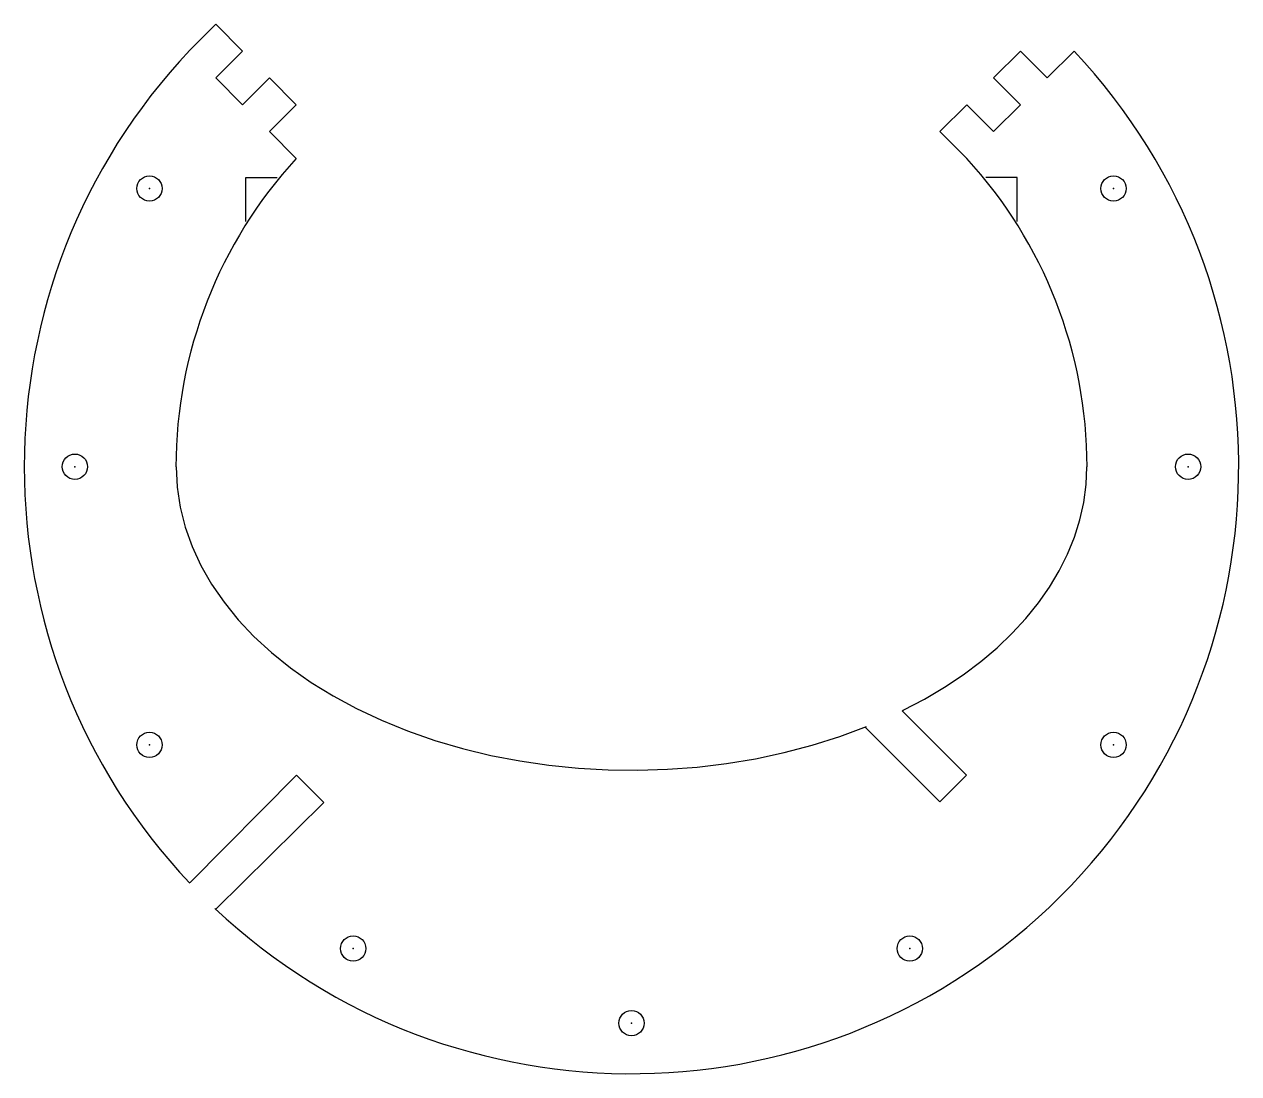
# Model space of a CAD drawing. Extents: x 0 to 24, y 0 to 20.7.
import ezdxf

# ---------------------------------------------------------------- set-up
doc = ezdxf.new("R2010")
doc.units = 0
doc.layers.get('0').update_dxf_attribs({"linetype": 'CONTINUOUS', "lineweight": 25, "true_color": 0xffffff})

msp = doc.modelspace()

# ---------------------------------------------------------------- linework, layer by layer
for points in [[(3.78403, 20.7463), (3.25368, 20.21599)], [(3.78403, 20.7463), (4.31436, 20.21597)], [(4.31436, 20.21597), (3.78401, 19.68566)], [(19.68564, 20.21597), (19.15531, 19.68564)], [(19.68564, 20.21597), (20.21599, 19.68566)], [(20.74632, 20.21599), (20.21599, 19.68566)], [(3.78401, 19.68566), (4.31434, 19.15533)], [(4.84469, 19.68564), (4.31434, 19.15533)], [(4.84469, 19.68564), (5.37502, 19.15531)], [(19.15531, 19.68564), (19.68566, 19.15533)], [(5.37502, 19.15531), (4.84467, 18.625)], [(18.62498, 19.15531), (18.09465, 18.62498)], [(18.62498, 19.15531), (19.15533, 18.625)], [(19.68566, 19.15533), (19.15533, 18.625)], [(4.84467, 18.625), (5.375, 18.09467)], [(18.09465, 18.62498), (18.625, 18.09467)], [(4.375, 16.84467), (4.375, 17.71967), (5, 17.71967)], [(19.625, 16.84467), (19.625, 17.71967), (19, 17.71967)], [(3, 12), (3.02031, 11.596464), (3.0806, 11.197975), (3.17988, 10.80565), (3.31718, 10.42062), (3.49151, 10.04399), (3.7019, 9.67688), (3.94735, 9.32042), (4.22691, 8.97572), (4.53958, 8.64391), (4.88438, 8.3261), (5.26033, 8.02342), (5.66646, 7.73697), (6.10179, 7.46789), (6.56532, 7.21729), (7.05609, 6.98629), (7.57312, 6.77601), (8.11013, 6.58931), (8.66021, 6.4283), (9.22142, 6.29295), (9.79181, 6.18325), (10.36943, 6.09919), (10.95235, 6.04073), (11.538626, 6.00787), (12.126304, 6.00059), (12.713444, 6.01887), (13.2981, 6.06268), (13.87833, 6.13202), (14.45219, 6.22686), (15.01774, 6.34718), (15.57303, 6.49298), (16.11611, 6.66422), (16.64505, 6.86089)], [(17.37178, 7.18595), (17.78873, 7.40574), (18.1831, 7.64005), (18.55431, 7.88807), (18.90176, 8.14903), (19.22485, 8.42211), (19.52297, 8.70653), (19.79554, 9.0015), (20.04195, 9.30622), (20.26162, 9.61991), (20.45393, 9.94176), (20.61829, 10.27099), (20.75411, 10.6068), (20.86079, 10.94839), (20.93773, 11.294991), (20.98433, 11.64579), (21, 12.000001)], [(17.34794, 7.17374), (18.62085, 5.90083), (18.09467, 5.375), (16.61917, 6.8505)], [(17.34794, 7.17374), (17.37178, 7.18595)], [(3.27945, 3.78103), (5.37649, 5.90319), (5.91715, 5.36414), (3.78403, 3.2537)]]:
    msp.add_lwpolyline(points)
for centre in [(2.47372, 17.5), (2.47372, 17.5), (21.52628, 17.5), (1, 12), (1, 12), (23, 12), (2.47372, 6.5), (21.52628, 6.5), (6.5, 2.47372), (17.5, 2.47372), (12, 1)]:
    msp.add_circle(centre, 0.25)
for radius, start, end in [(12, 136.685, 223.315), (12, 226.685, 43.208999), (9.00198, 137.387003, 180), (9.00198, 0, 42.612497)]:
    msp.add_arc((12, 12), radius, start, end)
for p in [(2.47372, 17.5), (21.52628, 17.5), (1, 12), (23, 12), (2.47372, 6.5), (21.52628, 6.5), (6.5, 2.47372), (17.5, 2.47372), (12, 1)]:
    msp.add_point(p)

doc.saveas('drawing.dxf')
